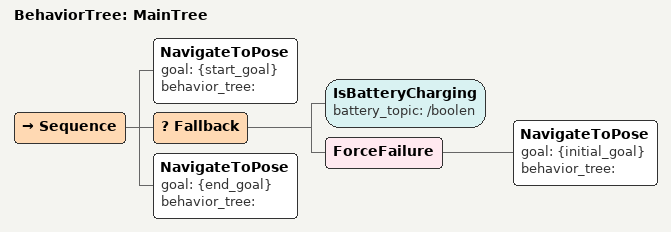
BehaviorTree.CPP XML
<?xml version="1.0" encoding="UTF-8"?>
<root BTCPP_format="3">

  <BehaviorTree ID="MainTree">
    <Sequence>
      <NavigateToPose goal="{start_goal}"
                      behavior_tree=""/>
      <Fallback>
        <IsBatteryCharging battery_topic="/boolen"/>
        <ForceFailure>
          <NavigateToPose goal="{initial_goal}"
                          behavior_tree=""/>
        </ForceFailure>
      </Fallback>
      <NavigateToPose goal="{end_goal}"
                      behavior_tree=""/>
    </Sequence>
  </BehaviorTree>

</root>
